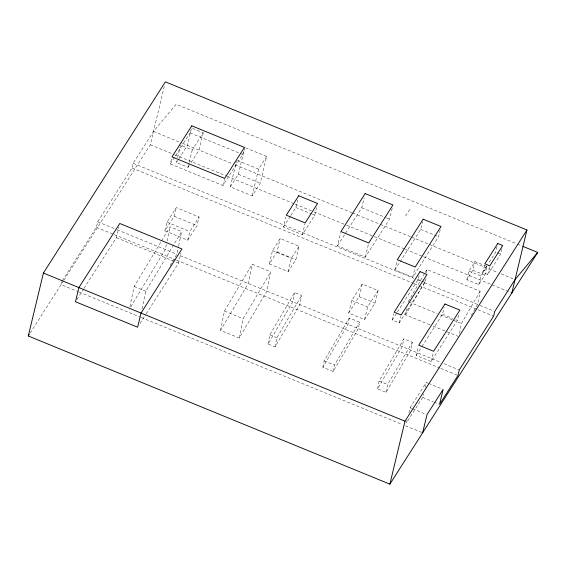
<?xml version="1.0" encoding="UTF-8"?>
<svg xmlns="http://www.w3.org/2000/svg" width="566" height="566" viewBox="0 0 566 566"><rect width="100%" height="100%" fill="white"/><g stroke="black" fill="none" stroke-linecap="round" stroke-linejoin="round"><path stroke-width="0.42" stroke-dasharray="2.83 2.12" d="M429.891 324.792L405.709 314.88L407.117 307.472M405.709 314.88L424.394 282.646L424.868 280.177M426.276 272.77L426.898 269.48L480.102 291.278L477.598 304.444L470.212 317.186M459.535 333.388L461.417 323.519L480.102 291.278M268.022 344.029L269.833 334.839L294.617 292.558L301.657 295.445L299.846 304.635L275.062 346.908L268.022 344.029L292.799 301.749L294.617 292.558M275.062 346.908L276.873 337.725L301.657 295.445M322.839 367.277L324.099 360.917L349.279 318.014L359.587 322.238L358.328 328.598L333.148 371.501L322.839 367.277L348.019 324.375L349.279 318.014M333.148 371.501L334.407 365.141L359.587 322.238M377.529 388.828L379.057 381.074L403.806 338.85L412.317 342.338L410.789 350.092L386.04 392.316L377.529 388.828L402.27 346.604L403.806 338.85M386.04 392.316L387.568 384.562L412.317 342.338M220.535 330.36L224.44 311.059L252.153 264.188L270.824 271.843L266.919 291.143L239.206 338.008L220.535 330.36L248.241 283.488L252.153 264.188M239.206 338.008L243.118 318.708L270.824 271.843M129.904 306.666L134.184 286.481L160.992 241.894M142.016 308.887L145.766 291.228L181.658 231.522L170.083 226.782L161.444 241.137M166.333 244.441L165.265 249.486L129.366 309.192M167.048 241.081L170.083 226.782M170.026 265.567L176.847 254.233L178.453 246.663M178.63 245.821L181.658 231.522M61.807 281.507L61.05 284.656L78.228 291.695M62.281 280.764L96.383 227.313L97.699 221.801L132.012 168.024L133.144 163.305L153.485 131.418L176.125 104.278L516.433 243.72M84.037 288.327L116.37 237.649L118.966 226.817M63.901 280.191L150.273 144.797L164.565 85.268M243.5 151.341L242.743 154.49L222.947 185.506L170.302 163.935L171.816 157.645M188.994 165.866L188.082 167.303L176.415 162.52L176.811 160.871M177.604 157.574L180.575 145.207L192.235 149.99L203.215 132.784L191.549 128.001L187.396 145.313L178.248 159.654M164.883 230.836L166.963 222.183L176.252 207.616L199.098 216.983L197.018 225.636L187.728 240.196L164.883 230.836L174.172 216.276L176.252 207.616M170.302 163.935L190.091 132.911L190.664 130.555M188.082 167.303L189.072 163.178M189.27 162.357L192.235 149.99M203.215 132.784L199.062 150.096L189.454 165.152M146.191 313.797L178.523 263.112L180.922 253.115M187.728 240.196L189.808 231.544L199.098 216.983M222.947 185.506L224.461 179.217M245.616 147.825L266.657 156.442L260.24 183.2L252.16 195.857L230.305 186.907L236.531 160.992M230.305 186.907L238.385 174.243L244.809 147.493M252.16 195.857L258.584 169.107L266.657 156.442M269.303 263.933L272.515 250.554L280.191 238.527L299.06 246.26L295.848 259.638L288.179 271.666L269.303 263.933L276.979 251.905L280.191 238.527M316.571 207.672L314.753 215.264L302.336 234.727L283.46 226.994L285.894 216.877M290.818 215.455L295.877 207.531L297.702 199.94M288.179 271.666L291.391 258.287L299.06 246.26M302.336 234.727L304.968 223.768M392.174 208.323L389.578 219.155L365.346 257.141L337.527 245.743L340.732 232.414M337.527 245.743L361.766 207.757L364.164 197.76M348.698 313.048L351.727 300.461L362.183 284.068L378.074 290.584L375.053 303.171L364.596 319.564L348.698 313.048L359.155 296.662L362.183 284.068M365.346 257.141L368.544 243.812M364.596 319.564L367.617 306.97L378.074 290.584M440.214 229.923L438.579 236.744L412.727 277.262L394.849 269.932L396.893 261.414M426.049 278.415L425.101 282.349L399.256 322.868L392.302 320.016L393.816 313.72M400.02 261.832L420.701 229.414L422.54 221.745M399.256 322.868L400.763 316.571M412.727 277.262L414.977 267.888M397.474 311.916L418.147 279.498L419.095 275.564M458.651 315.234L457.427 320.349L431.172 361.497L416.272 355.391L418.316 346.866M407.096 420.255L406.494 422.745L422.653 397.424L423.453 394.099M408.893 412.777L410.088 407.796L426.24 382.475L427.846 383.132M431.172 361.497L433.422 352.123M421.896 346.576L442.52 314.243L444.161 307.423M425.045 387.455L426.24 382.475M466.872 279.731L468.952 271.079L475.008 261.577L486.93 266.466L484.857 275.118L478.794 284.613L466.872 279.731L472.935 270.237L475.008 261.577M478.794 284.613L480.874 275.96L486.93 266.466M501.985 248.7L500.662 254.205L487.743 274.468L482.777 272.43L484.475 265.348M487.743 274.468L489.632 266.6M497.019 246.663L495.696 252.174L488.317 263.749M408.213 301.713L424.726 273.229M425.165 272.479L426.898 269.48M30.196 333.013L63.42 280.934M76.905 299.506L83.563 289.07M176.415 162.52L177.788 160.369M140.007 323.483L145.717 314.54M283.46 226.994L290.358 216.177M405.546 216.085L410.796 207.856M394.849 269.932L399.546 262.567M392.302 320.016L396.999 312.651M416.272 355.391L421.429 347.312M482.777 272.43L487.85 264.471M517.246 244.052L522.156 246.069M497.118 252.754L500.662 254.205M190.091 132.911L239.503 153.16M240.309 153.492L242.743 154.49M420.701 229.414L438.579 236.744M361.766 207.757L385.488 217.478M386.302 217.811L389.578 219.155M237.536 160.482L258.584 169.107M153.485 131.418L181.743 143M182.549 143.325L231.72 163.475M234.989 164.812L351.755 212.66M352.568 212.993L379.517 224.037M380.331 224.369L410.548 236.751M411.362 237.083L428.512 244.109M429.325 244.448L497.917 272.55M501.179 273.887L513.433 278.911M472.935 270.237L484.857 275.118M238.385 174.243L260.24 183.2M468.952 271.079L480.874 275.96M150.273 144.797L173.995 154.518M174.816 154.851L226.35 175.969M227.171 176.302L294.249 203.788M295.07 204.128L313.069 211.5M313.882 211.833L345.791 224.907M346.604 225.24L373.602 236.305M374.416 236.638L404.69 249.04M405.504 249.38L422.682 256.419M423.502 256.752L511.848 292.955M295.877 207.531L311.604 213.976M312.39 214.295L314.753 215.264M418.147 279.498L421.238 280.764M422.01 281.083L425.101 282.349M133.144 163.305L413.76 278.288M417.029 279.625L422.76 281.974M424.394 282.646L477.598 304.444M480.046 305.449L493.906 311.123M132.012 168.024L413.421 283.333M414.241 283.665L477.23 309.475M478.044 309.814L493.587 316.182M442.52 314.243L452.715 318.417M455.856 319.705L457.427 320.349M409.02 302.046L437.235 313.606M440.461 314.929L452.552 319.882M453.359 320.215L461.417 323.519M276.979 251.905L295.848 259.638M272.515 250.554L291.391 258.287M174.172 216.276L197.018 225.636M433.117 326.108L458.106 336.353M359.155 296.662L375.053 303.171M166.963 222.183L189.808 231.544M351.727 300.461L367.617 306.97M97.699 221.801L116.426 229.478M117.24 229.81L176.847 254.233M180.087 255.563L440.688 362.346M443.921 363.669L459.281 369.966M96.383 227.313L113.561 234.352M114.374 234.685L175.729 259.829M176.55 260.162L439.959 368.098M440.78 368.431L457.958 375.47M116.37 237.649L178.523 263.112M428.653 383.458L441.522 388.736M224.44 311.059L243.118 318.708M269.833 334.839L276.873 337.725M422.653 397.424L433.103 401.704M433.91 402.037L438.735 404.011M379.057 381.074L387.568 384.562M324.099 360.917L334.407 365.141M134.184 286.481L145.766 291.228M410.088 407.796L411.694 408.454M412.501 408.786L426.17 414.39M79.049 292.028L140.403 317.165M141.217 317.505L402.178 424.429M405.447 425.773L422.625 432.813"/><path stroke-width="0.85" d="M522.977 246.401L537.7 252.436L389.875 484.149L28.3 335.992L43.412 273.045L165.385 81.851L526.96 230.008L511.848 292.955M389.875 484.149L404.987 421.203L526.96 230.008M422.625 432.813L426.976 414.715L443.128 389.394L439.541 404.343L457.958 375.47L459.281 369.966L493.587 316.182L494.719 311.463L515.06 279.576L537.7 252.436M28.3 335.992L29.248 334.506M43.412 273.045L404.987 421.203M78.879 287.578L75.476 301.742L137.63 327.212L141.033 313.048L181.927 248.955L119.766 223.485L78.879 287.578M191.796 125.836L172 156.853L224.652 178.424L244.441 147.408L191.796 125.836M298.714 195.73L286.297 215.193L305.166 222.926L317.583 203.463L298.714 195.73M365.162 193.593L340.93 231.579L368.742 242.977L392.974 204.991L365.162 193.593M423.156 219.191L397.304 259.709L415.182 267.032L441.034 226.513L423.156 219.191M420.036 271.63L394.191 312.149L401.145 315L426.99 274.482L420.036 271.63M444.982 304.013L418.727 345.168L433.627 351.274L459.882 310.118L444.982 304.013M497.776 243.514L484.85 263.777L489.816 265.815L502.742 245.552L497.776 243.514"/></g></svg>
